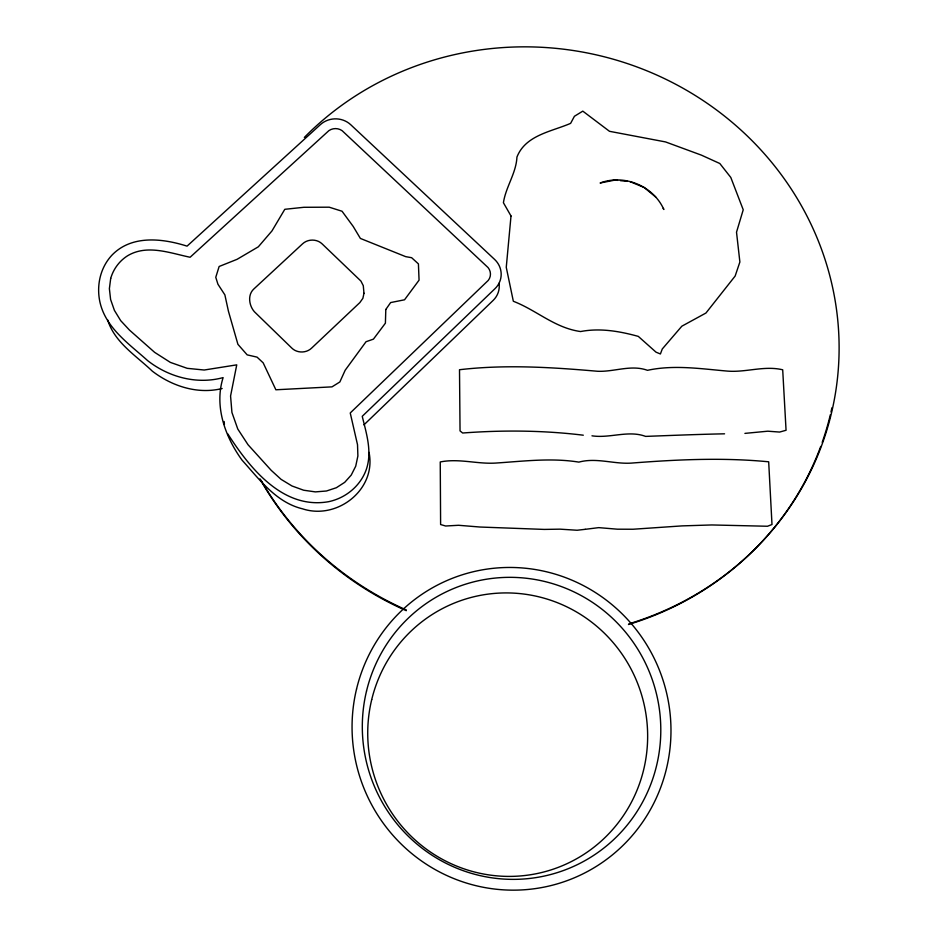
<?xml version="1.0" encoding="UTF-8"?>
<svg xmlns="http://www.w3.org/2000/svg" width="937" height="937" viewBox="0 0 937 937"><rect width="100%" height="100%" fill="white"/><g stroke="black" fill="none" stroke-linecap="round" stroke-linejoin="round"><path stroke-width="1.41" d="M363.954 424.848L493.19 300.367A21.422 20.321 7 0 0 499.034 283.314M222.128 388.504C197.684 394.641 171.904 386.149 152.344 371.181C136.17 355.662 114.572 342.532 107.661 319.904M724.559 433.819C698.206 434.335 671.806 435.424 645.605 436.396C628.387 429.931 609.858 438.551 591.973 435.822M744.915 433.386L767.778 431.196L779.596 432.062L786.061 430.27L782.7 369.799C764.44 365.395 746.157 372.539 727.744 371.122C701.075 368.85 674.136 364.575 647.49 370.314C631.058 364.352 614.239 372.036 597.525 371.263C551.67 367.269 505.441 364.341 459.505 369.728L460.044 430.915L462.655 433.011C502.806 430.013 543.296 430.306 583.294 435.201M617.647 180.372L614.883 180.091L600.113 183.008C624.288 173.802 653.288 185.866 663.864 209.49L663.162 208.365M620.399 180.654L627.286 181.356M630.039 181.637L644.117 187.47L655.771 197.063M227.738 433.819C249.57 467.844 282.775 509.81 328.594 501.693C345.601 498.133 360.312 486.104 366.25 469.636C372.411 451.95 366.437 433.69 362.244 416.321L494.994 288.655A21.832 20.661 7 0 0 494.584 259.408L350.719 124.715A21.469 19.911 -1.8 0 0 320.419 124.598L187.06 246.138C162.581 238.385 131.848 234.718 112.135 254.958C100.318 267.408 96.3 285.457 99.919 302.03C105.74 328.126 129.072 343.832 147.659 360.64C168.765 377.142 196.922 384.791 223.123 377.599C214.023 406.166 225.138 436.888 242.097 460.208C259.408 479.311 276.028 502.466 302.592 508.838C337.32 520.258 376.651 489.395 369.037 452.407M224.166 421.521L224.411 424.426M830.346 414.716A308.285 294.019 12.1 0 1 822.194 442.346M820.718 446.445A308.285 294.019 12.1 0 1 628.469 624.51M406.295 610.69A308.285 294.019 12.1 0 1 259.959 478.854M831.915 407.782A308.285 294.019 12.1 0 1 830.99 411.94M304.338 137.434A308.999 294.64 12.1 0 1 789.622 186.557A308.999 294.64 12.1 0 1 629.02 623.796M406.307 609.94A308.999 294.64 12.1 0 1 261.072 480.33M385.81 309.479L385.4 323.183L373.418 339.147L366.039 341.724L345.179 370.232L339.85 381.968L331.991 386.864L275.876 389.78L263.168 362.842L257.066 357.138L247.169 354.865L237.916 344.324L228.441 311.26L224.868 294.862L217.934 284.216L215.768 277.293L219.141 266.483L237.084 259.315L258.319 246.818L271.953 230.947L284.801 209.302L303.893 207.288L329.227 207.194L342.028 211.235L353.202 226.449L360.382 238.431L405.709 256.656L411.624 257.698L418.417 263.883L419.062 280.163L404.538 299.793L390.635 302.569L385.81 309.479M363.966 293.269L362.888 298.306L359.855 302.581L311.623 348.107C306.329 353.249 297.076 353.319 291.817 348.095L254.442 311.787C249.031 305.755 247.333 294.815 253.904 288.924L302.522 243.866C307.816 238.841 316.917 238.806 322.164 243.913L360.909 281.053L363.287 285.691L363.966 293.269M511.005 215.978L506.261 267.314L513.335 301.257C536.948 310.416 554.657 327.903 580.577 331.546C599.938 327.809 619.521 331.206 638.296 336.383L656.052 352.183L660.409 353.963L662.272 348.986L681.843 326.193L705.948 313.028L735.147 276.04L739.879 262.009L736.517 232.189L743.228 209.783L730.801 177.456L719.815 163.506L701.438 155.155L665.551 141.932L609.495 131.309L582.802 111.14L574.416 116.282L570.621 123.356C551.448 131.672 525.587 135.033 516.943 157.053C516.17 173.251 505.828 186.791 503.415 202.732L511.005 215.978M110.695 278.43L109.383 288.643L110.601 299.489L114.408 310.37L120.686 320.641L129.447 330.058L154.628 352.347L170.37 362.396L187.236 368.335L204.196 370.021L236.745 364.856L230.572 396.011L231.931 412.456L237.775 429.017L248.024 444.724L271.191 470.315L281.088 479.357L292.004 485.987L303.67 490.227L315.371 491.89L326.451 491L336.348 487.732L344.711 482.332L351.234 475.082L355.72 466.193L357.887 455.979L357.524 444.747L350.239 412.971L488.259 280.397A11.103 10.506 7 0 0 488.083 267.595L342.157 130.711A10.916 10.131 -1.8 0 0 328.875 130.653L190.117 257.253C169.89 253.049 147.004 244.065 127.526 255.801C119.315 261.025 113.377 269.083 110.695 278.43M585.215 529.323L577.11 530.248L559.998 529.159L544.292 529.417L480.002 527.027L458.533 525.282L445.649 526.008L440.613 524.544L440.249 461.964C458.661 458.205 476.98 464.19 495.474 463.077C523.221 461.273 551.237 457.654 578.867 462.117C596.319 457.397 613.653 464.202 631.198 463.112C676.912 459.528 722.931 457.373 768.68 461.8L771.994 524.509L767.508 526.254L711.78 524.954L682.031 525.891L633.025 529.241L617.413 529.194L598.72 527.636L585.215 529.323M366.531 691.037A151.349 148.913 68.3 0 0 553.521 873.741A151.349 148.913 68.3 0 0 614.613 620.294A151.349 148.913 68.3 0 0 366.531 691.037M371.72 699.588A142.014 139.695 70.1 0 0 546.903 871.141A142.014 139.695 70.1 0 0 604.435 633.271A142.014 139.695 70.1 0 0 371.72 699.588M356.552 689.011A161.703 159.103 68.3 0 0 556.426 884.118A161.703 159.103 68.3 0 0 621.559 613.278A161.703 159.103 68.3 0 0 356.552 689.011"/></g></svg>
